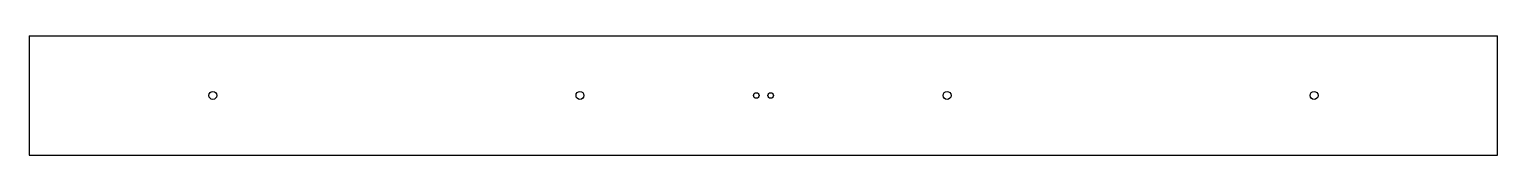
# Model space of a CAD drawing. Header units: millimetres. Extents: x 8053 to 9900, y -9918 to -9768.
import ezdxf

# ---------------------------------------------------------------- set-up
doc = ezdxf.new("R2010")
doc.units = ezdxf.units.MM

msp = doc.modelspace()

# ---------------------------------------------------------------- linework, layer by layer
for p, q in [((8052.6, -9767.6), (8052.6, -9917.6)), ((8052.6, -9767.6), (9899.9, -9767.6)), ((9899.9, -9917.6), (9899.9, -9767.6)), ((8052.6, -9917.6), (9899.9, -9917.6))]:
    msp.add_line(p, q)
for centre, radius in [((8283.5, -9842.6), 5), ((8745.4, -9842.6), 5), ((8967.2, -9842.6), 3.5), ((8985.3, -9842.6), 3.5), ((9207.2, -9842.6), 5), ((9669, -9842.6), 5)]:
    msp.add_circle(centre, radius)

doc.saveas('drawing.dxf')
